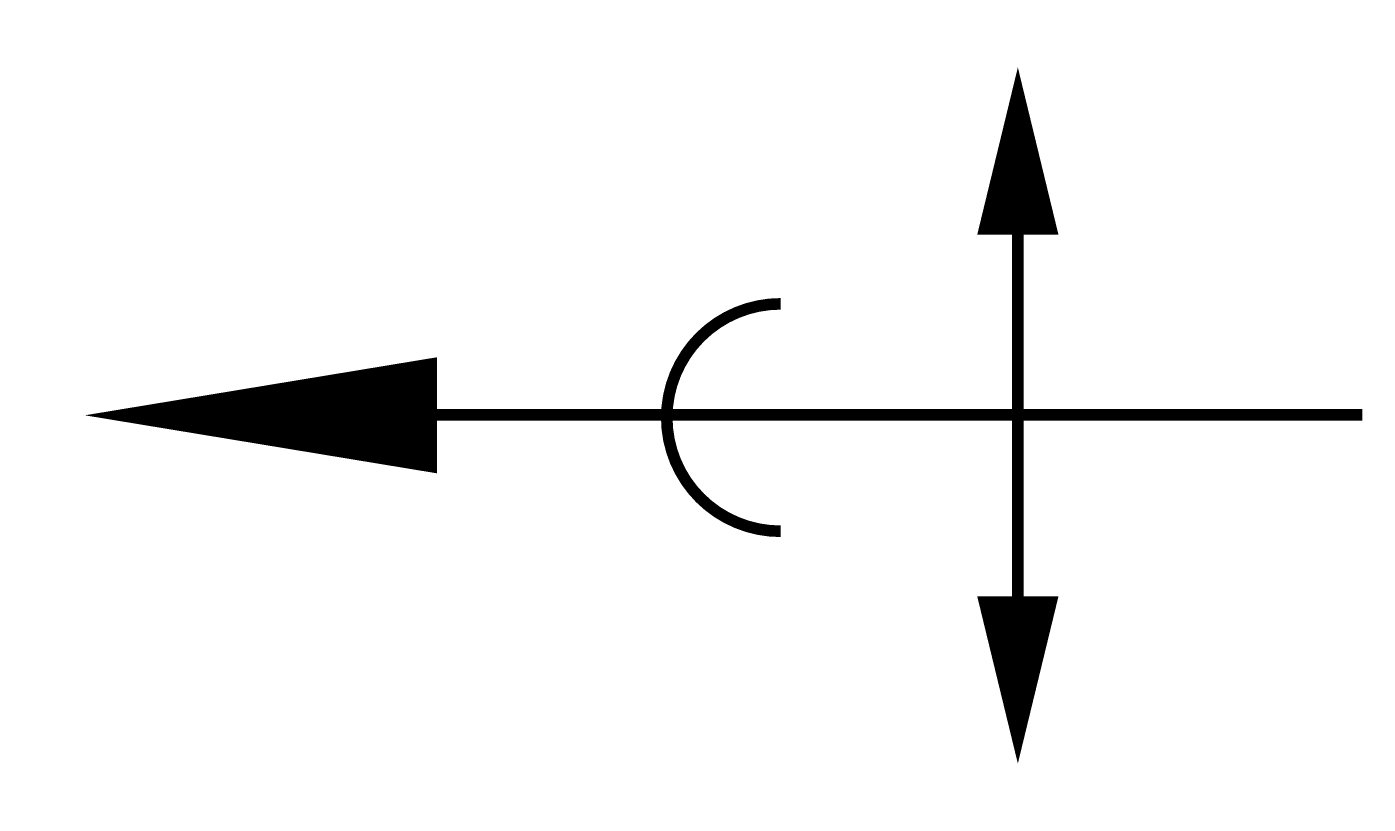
# Model space of a CAD drawing. Extents: x -0.6 to 10.9, y -0.3 to 6.3.
import ezdxf

# ---------------------------------------------------------------- set-up
doc = ezdxf.new("R2010")
doc.units = 0
doc.header["$MEASUREMENT"] = 0
doc.layers.get('0').update_dxf_attribs({"linetype": 'CONTINUOUS'})

msp = doc.modelspace()

# ---------------------------------------------------------------- linework, layer by layer
for points in [[(7.887, 4.555, 0.7, 0, 0), (7.887, 5.997, 0, 0, 0)], [(-0.148, 3, 0, 1, 0), (2.885, 3, 1, 1, 0)], [(7.887, 1.441, 0.7, 0, 0), (7.887, 0, 0, 0, 0)]]:
    msp.add_lwpolyline(points, format="xyseb")
at = {"const_width": 0.1}
for points in [[(7.888, 4.749), (7.888, 0.976)], [(10.854, 3.004), (2.726, 3.004)]]:
    msp.add_lwpolyline(points, dxfattribs=at)
msp.add_lwpolyline([(5.843, 3.96, 1), (5.843, 2.001, -1)], format="xyb", dxfattribs=at)

doc.saveas('drawing.dxf')
